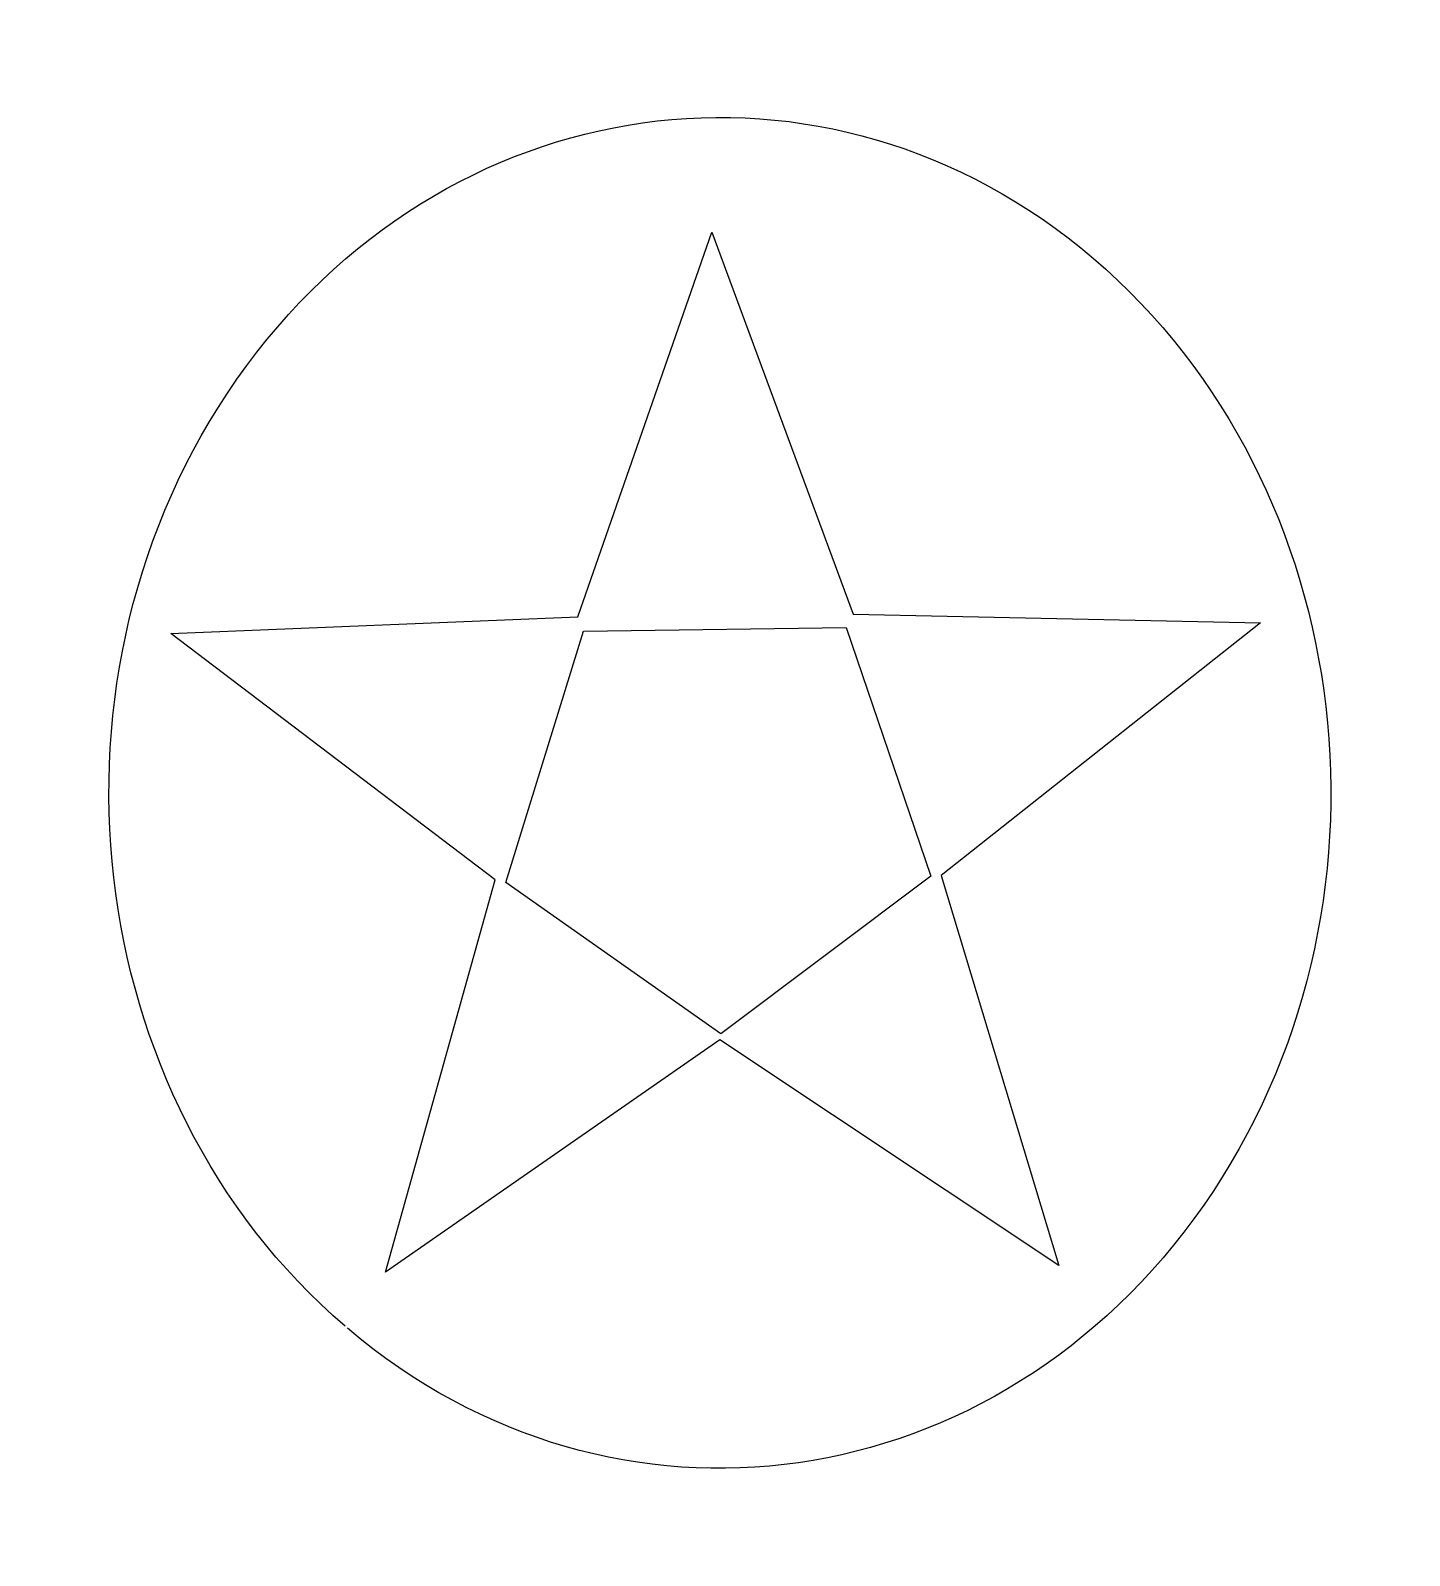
# Model space of a CAD drawing. Extents: x -5 to 220, y 19 to 267.
import ezdxf

# ---------------------------------------------------------------- set-up
doc = ezdxf.new("R2010")
doc.units = 0
doc.layers.add('Layer_1', color=7, linetype='CONTINUOUS')

msp = doc.modelspace()

# ---------------------------------------------------------------- linework, layer by layer
at = {"layer": 'Layer_1', "color": 3}
for points in [[(162.882538, 66.120644), (107.626635, 102.898235), (53.117383, 65.022816), (71.019935, 128.939201), (18.153987, 169.076433), (84.474276, 171.801343), (106.310577, 234.482935), (129.396213, 172.250638), (195.757741, 170.852757), (143.705159, 129.666174), (162.882538, 66.120644)], [(107.781989, 103.871028), (72.76001, 128.534891), (85.394351, 169.464326), (128.224782, 170.096246), (142.061104, 129.55736), (107.781989, 103.871028)]]:
    msp.add_lwpolyline(points, dxfattribs=at)
for points in [[(28.93195, 210.543536), (62.59019, 258.552233), (125.071245, 267.353422), (168.548187, 230.210119)], [(168.548187, 230.210119), (212.025128, 193.066817), (220.063547, 124.019298), (186.510333, 75.920875)], [(46.556831, 56.206784), (3.161197, 93.466059), (-4.72629, 162.534839), (28.93195, 210.543536)], [(186.510333, 75.920875), (152.957118, 27.822453), (90.495481, 18.854468), (46.937487, 55.881581)]]:
    msp.add_open_spline(points, degree=3, dxfattribs=at)

doc.saveas('drawing.dxf')
